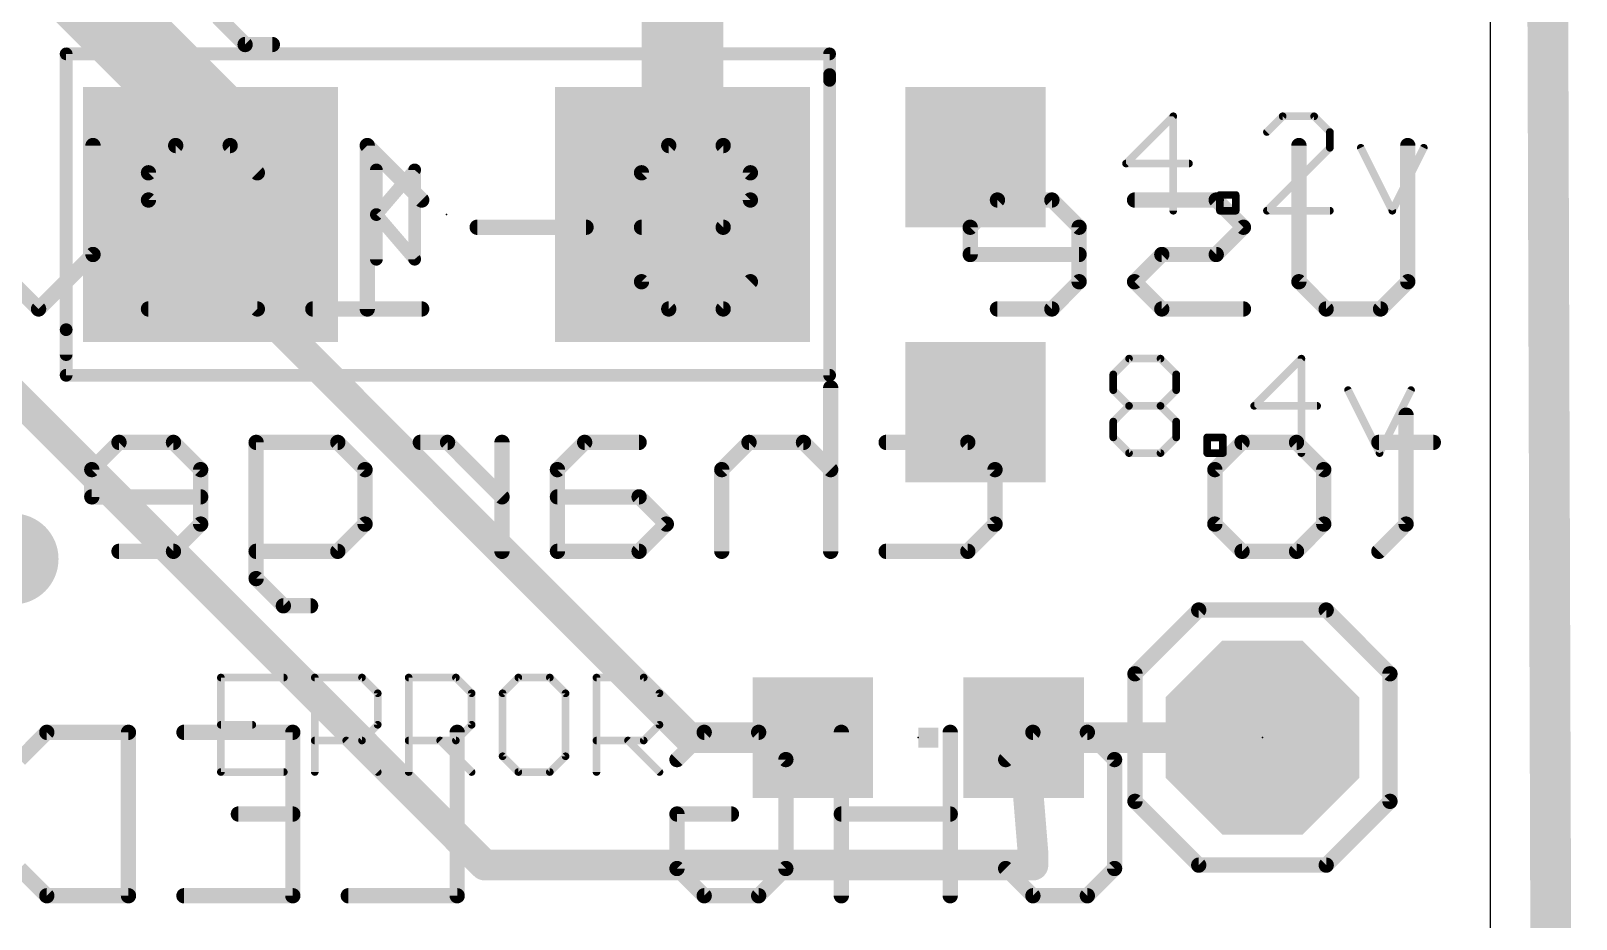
# Model space of a CAD drawing. Extents: x -0.7 to 44.7, y -0.3 to 41.4.
# Drawn here: x 29.26 to 44.65, y 15.97 to 24.82 of the extents above; entities that cross this region are included whole.
import ezdxf

# ---------------------------------------------------------------- set-up
doc = ezdxf.new("R2010")
doc.units = 0
for name, color, linetype in [('1', 12, 'CONTINUOUS'), ('16', 132, 'CONTINUOUS'), ('17', 110, 'CONTINUOUS'), ('18', 110, 'CONTINUOUS'), ('20', 53, 'CONTINUOUS'), ('21', 40, 'CONTINUOUS'), ('22', 6, 'CONTINUOUS'), ('23', 53, 'CONTINUOUS')]:
    doc.layers.add(name, color=color, linetype=linetype)

# ---------------------------------------------------------------- blocks, each defined once
blk = doc.blocks.new('RECT')
blk.add_solid([(-0.5, -0.5), (0.5, -0.5), (-0.5, 0.5), (0.5, 0.5)])
blk = doc.blocks.new('OCTAGONP')
at = {"const_width": 0.5}
blk.add_lwpolyline([(-0.25, -0.1036), (-0.25, 0.1036), (-0.1036, 0.25), (0.1036, 0.25), (0.25, 0.1036), (0.25, -0.1036), (0.1036, -0.25), (-0.1036, -0.25), (-0.25, -0.1036), (-0.25, 0.1036)], dxfattribs=at)
blk = doc.blocks.new('ROUNDV')
at = {"const_width": 0.5}
blk.add_lwpolyline([(0, -0.25, 1), (0, 0.25, 1), (0, -0.25)], format="xyb", dxfattribs=at)

msp = doc.modelspace()

# ---------------------------------------------------------------- linework, layer by layer
at = {"layer": '1'}
for points, const_width in [([(44.323, 40.64), (44.45, 0)], 0.4064), ([(35.7505, 22.987), (35.7505, 27.4955)], 0.8128), ([(28.067, 26.924), (31.0515, 23.9395)], 0.8128), ([(31.0515, 23.9395), (31.0515, 22.987)], 0.8128), ([(27.305, 22.987), (33.782, 16.51)], 0.3048), ([(30.861, 22.987), (30.734, 22.86)], 0.3048), ([(31.0515, 22.987), (30.861, 22.987)], 0.3048), ([(30.734, 22.86), (35.814, 17.78)], 0.3048), ([(35.814, 17.78), (37.05, 17.78)], 0.3048), ([(39.243, 16.637), (39.15, 17.78)], 0.3048), ([(39.15, 17.78), (41.529, 17.78)], 0.3048), ([(39.243, 16.51), (39.243, 16.637)], 0.3048), ([(33.782, 16.51), (39.243, 16.51)], 0.3048)]:
    msp.add_lwpolyline(points, dxfattribs=dict(at, const_width=const_width))
for points, const_width in [([(31.2547, 23.9395, 1), (30.8483, 23.9395)], 0.4064), ([(30.9078, 23.7958, 1), (31.1952, 24.0832)], 0.4064), ([(30.8483, 22.987, 1), (31.2547, 22.987)], 0.4064), ([(30.861, 23.0632, 1), (30.861, 22.9108)], 0.1524), ([(30.9149, 22.9331, 1), (30.8071, 23.0409)], 0.1524), ([(31.0515, 22.9108, 1), (31.0515, 23.0632)], 0.1524), ([(35.5473, 22.987, 1), (35.9537, 22.987)], 0.4064), ([(30.7879, 22.9139, 1), (30.6801, 22.8061)], 0.1524), ([(30.6801, 22.9139, 1), (30.7879, 22.8061)], 0.1524), ([(35.814, 17.8562, 1), (35.814, 17.7038)], 0.1524), ([(35.7601, 17.7261, 1), (35.8679, 17.8339)], 0.1524), ([(37.05, 17.7038, 1), (37.05, 17.8562)], 0.1524), ([(39.2259, 17.7862, 1), (39.0741, 17.7738)], 0.1524), ([(39.15, 17.8562, 1), (39.15, 17.7038)], 0.1524), ([(41.529, 17.7038, 1), (41.529, 17.8562)], 0.1524), ([(39.3192, 16.637, 1), (39.1668, 16.637)], 0.1524), ([(33.782, 16.5862, 1), (33.782, 16.4338)], 0.1524), ([(33.7281, 16.4561, 1), (33.8359, 16.5639)], 0.1524), ([(39.1671, 16.6308, 1), (39.3189, 16.6432)], 0.1524), ([(39.243, 16.4338, 1), (39.243, 16.5862)], 0.1524), ([(39.1668, 16.51, 1), (39.3192, 16.51)], 0.1524)]:
    msp.add_lwpolyline(points, format="xyb", dxfattribs=dict(at, const_width=const_width))
at = {"layer": '16', "const_width": 0.4064}
msp.add_lwpolyline([(44.323, 40.64), (44.45, 0)], dxfattribs=at)
at = {"layer": '20'}
msp.add_line((43.8, 3.213), (43.8, 37.427), dxfattribs=at)
at = {"layer": '21'}
for points, const_width in [([(29.612, 21.841), (29.612, 24.587)], 0.127), ([(29.612, 24.587), (37.217, 24.587)], 0.127), ([(37.217, 24.587), (37.217, 24.381)], 0.127), ([(37.217, 24.381), (37.217, 24.3235)], 0.127), ([(37.217, 24.381), (37.217, 21.387)], 0.127), ([(40.6404, 23.9657), (40.1701, 23.4954)], 0.0762), ([(40.6404, 23.0251), (40.6404, 23.9657)], 0.0762), ([(41.7301, 23.9657), (41.5734, 23.8089)], 0.0762), ([(42.0437, 23.9657), (41.7301, 23.9657)], 0.0762), ([(42.2004, 23.8089), (42.0437, 23.9657)], 0.0762), ([(42.2004, 23.6522), (42.2004, 23.8089)], 0.0762), ([(41.5734, 23.0251), (42.2004, 23.6522)], 0.0762), ([(42.5089, 23.6522), (42.8224, 23.0251)], 0.0762), ([(42.8224, 23.0251), (43.136, 23.6522)], 0.0762), ([(33.0835, 23.4315), (32.7025, 22.987)], 0.127), ([(32.7025, 22.5425), (32.7025, 23.4315)], 0.127), ([(33.0835, 22.5425), (33.0835, 23.4315)], 0.127), ([(40.1701, 23.4954), (40.7972, 23.4954)], 0.0762), ([(41.1056, 23.0251), (41.1056, 23.1819)], 0.0762), ([(41.1056, 23.1819), (41.2624, 23.1819)], 0.0762), ([(41.2624, 23.1819), (41.2624, 23.0251)], 0.0762), ([(32.7025, 22.987), (33.0835, 22.5425)], 0.127), ([(41.2624, 23.0251), (41.1056, 23.0251)], 0.0762), ([(42.2004, 23.0251), (41.5734, 23.0251)], 0.0762), ([(29.612, 21.593), (29.612, 21.841)], 0.127), ([(29.612, 21.387), (29.612, 21.841)], 0.127), ([(40.0431, 21.3959), (40.1999, 21.5527)], 0.0762), ([(40.1999, 21.5527), (40.5134, 21.5527)], 0.0762), ([(40.5134, 21.5527), (40.6702, 21.3959)], 0.0762), ([(41.9167, 21.5527), (41.4464, 21.0824)], 0.0762), ([(41.9167, 20.6121), (41.9167, 21.5527)], 0.0762), ([(37.217, 21.387), (29.612, 21.387)], 0.127), ([(40.0431, 21.2392), (40.0431, 21.3959)], 0.0762), ([(40.6702, 21.3959), (40.6702, 21.2392)], 0.0762), ([(40.1999, 21.0824), (40.0431, 21.2392)], 0.0762), ([(40.6702, 21.2392), (40.5134, 21.0824)], 0.0762), ([(42.3819, 21.2392), (42.6954, 20.6121)], 0.0762), ([(42.6954, 20.6121), (43.009, 21.2392)], 0.0762), ([(40.0431, 20.9256), (40.1999, 21.0824)], 0.0762), ([(40.1999, 21.0824), (40.5134, 21.0824)], 0.0762), ([(40.5134, 21.0824), (40.6702, 20.9256)], 0.0762), ([(41.4464, 21.0824), (42.0734, 21.0824)], 0.0762), ([(40.0431, 20.7689), (40.0431, 20.9256)], 0.0762), ([(40.6702, 20.9256), (40.6702, 20.7689)], 0.0762), ([(40.1999, 20.6121), (40.0431, 20.7689)], 0.0762), ([(40.6702, 20.7689), (40.5134, 20.6121)], 0.0762), ([(40.9786, 20.6121), (40.9786, 20.7689)], 0.0762), ([(40.9786, 20.7689), (41.1354, 20.7689)], 0.0762), ([(41.1354, 20.7689), (41.1354, 20.6121)], 0.0762), ([(40.5134, 20.6121), (40.1999, 20.6121)], 0.0762), ([(41.1354, 20.6121), (40.9786, 20.6121)], 0.0762), ([(40.894, 19.05), (40.259, 18.415)], 0.1524), ([(40.894, 19.05), (42.164, 19.05)], 0.1524), ([(42.164, 19.05), (42.799, 18.415)], 0.1524), ([(40.259, 18.415), (40.259, 17.145)], 0.1524), ([(42.799, 18.415), (42.799, 17.145)], 0.1524), ([(31.7802, 18.3777), (31.1531, 18.3777)], 0.0762), ([(31.1531, 18.3777), (31.1531, 17.4371)], 0.0762), ([(32.0886, 17.4371), (32.0886, 18.3777)], 0.0762), ([(32.0886, 18.3777), (32.5589, 18.3777)], 0.0762), ([(32.5589, 18.3777), (32.7157, 18.2209)], 0.0762), ([(33.0241, 17.4371), (33.0241, 18.3777)], 0.0762), ([(33.0241, 18.3777), (33.4944, 18.3777)], 0.0762), ([(33.4944, 18.3777), (33.6512, 18.2209)], 0.0762), ([(34.1164, 18.3777), (33.9597, 18.2209)], 0.0762), ([(34.43, 18.3777), (34.1164, 18.3777)], 0.0762), ([(34.5867, 18.2209), (34.43, 18.3777)], 0.0762), ([(34.8952, 17.4371), (34.8952, 18.3777)], 0.0762), ([(34.8952, 18.3777), (35.3655, 18.3777)], 0.0762), ([(35.3655, 18.3777), (35.5222, 18.2209)], 0.0762), ([(32.7157, 18.2209), (32.7157, 17.9074)], 0.0762), ([(33.6512, 18.2209), (33.6512, 17.9074)], 0.0762), ([(33.9597, 18.2209), (33.9597, 17.5939)], 0.0762), ([(34.5867, 17.5939), (34.5867, 18.2209)], 0.0762), ([(35.5222, 18.2209), (35.5222, 17.9074)], 0.0762), ([(31.1531, 17.9074), (31.4666, 17.9074)], 0.0762), ([(32.7157, 17.9074), (32.5589, 17.7506)], 0.0762), ([(33.6512, 17.9074), (33.4944, 17.7506)], 0.0762), ([(35.5222, 17.9074), (35.3655, 17.7506)], 0.0762), ([(32.5589, 17.7506), (32.0886, 17.7506)], 0.0762), ([(32.4022, 17.7506), (32.7157, 17.4371)], 0.0762), ([(33.4944, 17.7506), (33.0241, 17.7506)], 0.0762), ([(33.3377, 17.7506), (33.6512, 17.4371)], 0.0762), ([(35.3655, 17.7506), (34.8952, 17.7506)], 0.0762), ([(35.2087, 17.7506), (35.5222, 17.4371)], 0.0762), ([(33.9597, 17.5939), (34.1164, 17.4371)], 0.0762), ([(34.43, 17.4371), (34.5867, 17.5939)], 0.0762), ([(31.1531, 17.4371), (31.7802, 17.4371)], 0.0762), ([(34.1164, 17.4371), (34.43, 17.4371)], 0.0762), ([(40.259, 17.145), (40.894, 16.51)], 0.1524), ([(42.799, 17.145), (42.164, 16.51)], 0.1524), ([(42.164, 16.51), (40.894, 16.51)], 0.1524)]:
    msp.add_lwpolyline(points, dxfattribs=dict(at, const_width=const_width))
for points, const_width in [([(29.612, 24.6187, 1), (29.612, 24.5553)], 0.0635), ([(29.6438, 24.587, 1), (29.5803, 24.587)], 0.0635), ([(37.2488, 24.587, 1), (37.1852, 24.587)], 0.0635), ([(37.217, 24.5553, 1), (37.217, 24.6187)], 0.0635), ([(37.2488, 24.381, 1), (37.1852, 24.381)], 0.0635), ([(37.2488, 24.381, 1), (37.1852, 24.381)], 0.0635), ([(37.1852, 24.381, 1), (37.2488, 24.381)], 0.0635), ([(37.1852, 24.3235, 1), (37.2488, 24.3235)], 0.0635), ([(40.6594, 23.9657, 1), (40.6213, 23.9657)], 0.0381), ([(40.6539, 23.9522, 1), (40.6269, 23.9792)], 0.0381), ([(41.7301, 23.9848, 1), (41.7301, 23.9467)], 0.0381), ([(41.7436, 23.9522, 1), (41.7167, 23.9792)], 0.0381), ([(42.0571, 23.9792, 1), (42.0302, 23.9522)], 0.0381), ([(42.0437, 23.9467, 1), (42.0437, 23.9848)], 0.0381), ([(41.5599, 23.8224, 1), (41.5868, 23.7955)], 0.0381), ([(42.2195, 23.8089, 1), (42.1814, 23.8089)], 0.0381), ([(42.187, 23.7955, 1), (42.2139, 23.8224)], 0.0381), ([(42.1814, 23.6522, 1), (42.2195, 23.6522)], 0.0381), ([(42.2139, 23.6387, 1), (42.187, 23.6656)], 0.0381), ([(42.5259, 23.6607, 1), (42.4919, 23.6436)], 0.0381), ([(43.153, 23.6436, 1), (43.1189, 23.6607)], 0.0381), ([(32.7343, 23.4315, 1), (32.6707, 23.4315)], 0.0635), ([(33.1153, 23.4315, 1), (33.0517, 23.4315)], 0.0635), ([(33.1076, 23.4108, 1), (33.0594, 23.4522)], 0.0635), ([(40.1701, 23.5145, 1), (40.1701, 23.4764)], 0.0381), ([(40.1566, 23.5089, 1), (40.1836, 23.4819)], 0.0381), ([(40.7972, 23.4764, 1), (40.7972, 23.5145)], 0.0381), ([(41.1247, 23.1819, 1), (41.0866, 23.1819)], 0.0381), ([(41.1056, 23.2009, 1), (41.1056, 23.1628)], 0.0381), ([(41.2814, 23.1819, 1), (41.2433, 23.1819)], 0.0381), ([(41.2624, 23.1628, 1), (41.2624, 23.2009)], 0.0381), ([(32.7266, 23.0077, 1), (32.6784, 22.9663)], 0.0635), ([(32.6784, 23.0077, 1), (32.7266, 22.9663)], 0.0635), ([(40.6213, 23.0251, 1), (40.6594, 23.0251)], 0.0381), ([(41.1056, 23.0442, 1), (41.1056, 23.0061)], 0.0381), ([(41.0866, 23.0251, 1), (41.1247, 23.0251)], 0.0381), ([(41.2433, 23.0251, 1), (41.2814, 23.0251)], 0.0381), ([(41.2624, 23.0061, 1), (41.2624, 23.0442)], 0.0381), ([(41.5599, 23.0386, 1), (41.5868, 23.0116)], 0.0381), ([(41.5734, 23.0442, 1), (41.5734, 23.0061)], 0.0381), ([(42.2004, 23.0061, 1), (42.2004, 23.0442)], 0.0381), ([(42.8054, 23.0336, 1), (42.8395, 23.0166)], 0.0381), ([(42.8054, 23.0166, 1), (42.8395, 23.0336)], 0.0381), ([(32.6707, 22.5425, 1), (32.7343, 22.5425)], 0.0635), ([(33.0517, 22.5425, 1), (33.1153, 22.5425)], 0.0635), ([(33.0594, 22.5218, 1), (33.1076, 22.5632)], 0.0635), ([(29.6438, 21.841, 1), (29.5803, 21.841)], 0.0635), ([(29.6438, 21.841, 1), (29.5803, 21.841)], 0.0635), ([(29.5803, 21.841, 1), (29.6438, 21.841)], 0.0635), ([(29.5803, 21.593, 1), (29.6438, 21.593)], 0.0635), ([(40.1999, 21.5718, 1), (40.1999, 21.5337)], 0.0381), ([(40.2133, 21.5392, 1), (40.1864, 21.5662)], 0.0381), ([(40.5269, 21.5662, 1), (40.4999, 21.5392)], 0.0381), ([(40.5134, 21.5337, 1), (40.5134, 21.5718)], 0.0381), ([(41.9357, 21.5527, 1), (41.8976, 21.5527)], 0.0381), ([(41.9301, 21.5392, 1), (41.9032, 21.5662)], 0.0381), ([(29.612, 21.4187, 1), (29.612, 21.3553)], 0.0635), ([(29.5803, 21.387, 1), (29.6438, 21.387)], 0.0635), ([(37.1852, 21.387, 1), (37.2488, 21.387)], 0.0635), ([(37.217, 21.3553, 1), (37.217, 21.4187)], 0.0635), ([(40.0622, 21.3959, 1), (40.0241, 21.3959)], 0.0381), ([(40.0296, 21.4094, 1), (40.0566, 21.3825)], 0.0381), ([(40.6892, 21.3959, 1), (40.6511, 21.3959)], 0.0381), ([(40.6567, 21.3825, 1), (40.6836, 21.4094)], 0.0381), ([(40.0566, 21.2526, 1), (40.0296, 21.2257)], 0.0381), ([(40.0241, 21.2392, 1), (40.0622, 21.2392)], 0.0381), ([(40.6511, 21.2392, 1), (40.6892, 21.2392)], 0.0381), ([(40.6836, 21.2257, 1), (40.6567, 21.2526)], 0.0381), ([(42.3989, 21.2477, 1), (42.3649, 21.2306)], 0.0381), ([(43.026, 21.2306, 1), (42.9919, 21.2477)], 0.0381), ([(40.1999, 21.1014, 1), (40.1999, 21.0633)], 0.0381), ([(40.2133, 21.0689, 1), (40.1864, 21.0959)], 0.0381), ([(40.1864, 21.0689, 1), (40.2133, 21.0959)], 0.0381), ([(40.5269, 21.0959, 1), (40.4999, 21.0689)], 0.0381), ([(40.4999, 21.0959, 1), (40.5269, 21.0689)], 0.0381), ([(40.5134, 21.0633, 1), (40.5134, 21.1014)], 0.0381), ([(41.4329, 21.0959, 1), (41.4598, 21.0689)], 0.0381), ([(41.4464, 21.1014, 1), (41.4464, 21.0633)], 0.0381), ([(42.0734, 21.0633, 1), (42.0734, 21.1014)], 0.0381), ([(40.0622, 20.9256, 1), (40.0241, 20.9256)], 0.0381), ([(40.0296, 20.9391, 1), (40.0566, 20.9122)], 0.0381), ([(40.6892, 20.9256, 1), (40.6511, 20.9256)], 0.0381), ([(40.6567, 20.9122, 1), (40.6836, 20.9391)], 0.0381), ([(40.0566, 20.7823, 1), (40.0296, 20.7554)], 0.0381), ([(40.0241, 20.7689, 1), (40.0622, 20.7689)], 0.0381), ([(40.6511, 20.7689, 1), (40.6892, 20.7689)], 0.0381), ([(40.6836, 20.7554, 1), (40.6567, 20.7823)], 0.0381), ([(40.9786, 20.7879, 1), (40.9786, 20.7498)], 0.0381), ([(40.9977, 20.7689, 1), (40.9596, 20.7689)], 0.0381), ([(41.1544, 20.7689, 1), (41.1163, 20.7689)], 0.0381), ([(41.1354, 20.7498, 1), (41.1354, 20.7879)], 0.0381), ([(40.1999, 20.6312, 1), (40.1999, 20.5931)], 0.0381), ([(40.1864, 20.5986, 1), (40.2133, 20.6256)], 0.0381), ([(40.4999, 20.6256, 1), (40.5269, 20.5986)], 0.0381), ([(40.5134, 20.5931, 1), (40.5134, 20.6312)], 0.0381), ([(40.9786, 20.6312, 1), (40.9786, 20.5931)], 0.0381), ([(40.9596, 20.6121, 1), (40.9977, 20.6121)], 0.0381), ([(41.1163, 20.6121, 1), (41.1544, 20.6121)], 0.0381), ([(41.1354, 20.5931, 1), (41.1354, 20.6312)], 0.0381), ([(41.8976, 20.6121, 1), (41.9357, 20.6121)], 0.0381), ([(42.6784, 20.6206, 1), (42.7125, 20.6036)], 0.0381), ([(42.6784, 20.6036, 1), (42.7125, 20.6206)], 0.0381), ([(40.894, 19.0881, 1), (40.894, 19.0119)], 0.0762), ([(40.9209, 19.0231, 1), (40.8671, 19.0769)], 0.0762), ([(42.1909, 19.0769, 1), (42.1371, 19.0231)], 0.0762), ([(42.164, 19.0119, 1), (42.164, 19.0881)], 0.0762), ([(40.2971, 18.415, 1), (40.2209, 18.415)], 0.0762), ([(40.2321, 18.4419, 1), (40.2859, 18.3881)], 0.0762), ([(42.8371, 18.415, 1), (42.7609, 18.415)], 0.0762), ([(42.7721, 18.3881, 1), (42.8259, 18.4419)], 0.0762), ([(31.1531, 18.3968, 1), (31.1531, 18.3587)], 0.0381), ([(31.1722, 18.3777, 1), (31.1341, 18.3777)], 0.0381), ([(31.7802, 18.3587, 1), (31.7802, 18.3968)], 0.0381), ([(32.0886, 18.3968, 1), (32.0886, 18.3587)], 0.0381), ([(32.1077, 18.3777, 1), (32.0696, 18.3777)], 0.0381), ([(32.5724, 18.3912, 1), (32.5454, 18.3642)], 0.0381), ([(32.5589, 18.3587, 1), (32.5589, 18.3968)], 0.0381), ([(33.0432, 18.3777, 1), (33.0051, 18.3777)], 0.0381), ([(33.0241, 18.3968, 1), (33.0241, 18.3587)], 0.0381), ([(33.5079, 18.3912, 1), (33.481, 18.3642)], 0.0381), ([(33.4944, 18.3587, 1), (33.4944, 18.3968)], 0.0381), ([(34.1164, 18.3968, 1), (34.1164, 18.3587)], 0.0381), ([(34.1299, 18.3642, 1), (34.103, 18.3912)], 0.0381), ([(34.4434, 18.3912, 1), (34.4165, 18.3642)], 0.0381), ([(34.43, 18.3587, 1), (34.43, 18.3968)], 0.0381), ([(34.9142, 18.3777, 1), (34.8761, 18.3777)], 0.0381), ([(34.8952, 18.3968, 1), (34.8952, 18.3587)], 0.0381), ([(35.3789, 18.3912, 1), (35.352, 18.3642)], 0.0381), ([(35.3655, 18.3587, 1), (35.3655, 18.3968)], 0.0381), ([(32.7347, 18.2209, 1), (32.6966, 18.2209)], 0.0381), ([(32.7022, 18.2075, 1), (32.7292, 18.2344)], 0.0381), ([(33.6703, 18.2209, 1), (33.6322, 18.2209)], 0.0381), ([(33.6377, 18.2075, 1), (33.6647, 18.2344)], 0.0381), ([(33.9787, 18.2209, 1), (33.9406, 18.2209)], 0.0381), ([(33.9462, 18.2344, 1), (33.9731, 18.2075)], 0.0381), ([(34.6058, 18.2209, 1), (34.5677, 18.2209)], 0.0381), ([(34.5733, 18.2075, 1), (34.6002, 18.2344)], 0.0381), ([(35.5413, 18.2209, 1), (35.5032, 18.2209)], 0.0381), ([(35.5088, 18.2075, 1), (35.5357, 18.2344)], 0.0381), ([(31.1531, 17.9264, 1), (31.1531, 17.8883)], 0.0381), ([(31.4666, 17.8883, 1), (31.4666, 17.9264)], 0.0381), ([(32.6966, 17.9074, 1), (32.7347, 17.9074)], 0.0381), ([(32.7292, 17.8939, 1), (32.7022, 17.9209)], 0.0381), ([(33.6322, 17.9074, 1), (33.6703, 17.9074)], 0.0381), ([(33.6647, 17.8939, 1), (33.6377, 17.9209)], 0.0381), ([(35.5032, 17.9074, 1), (35.5413, 17.9074)], 0.0381), ([(35.5357, 17.8939, 1), (35.5088, 17.9209)], 0.0381), ([(32.0886, 17.7697, 1), (32.0886, 17.7316)], 0.0381), ([(32.4156, 17.7641, 1), (32.3887, 17.7372)], 0.0381), ([(32.5454, 17.7641, 1), (32.5724, 17.7372)], 0.0381), ([(32.5589, 17.7316, 1), (32.5589, 17.7697)], 0.0381), ([(33.0241, 17.7697, 1), (33.0241, 17.7316)], 0.0381), ([(33.3511, 17.7641, 1), (33.3242, 17.7372)], 0.0381), ([(33.481, 17.7641, 1), (33.5079, 17.7372)], 0.0381), ([(33.4944, 17.7316, 1), (33.4944, 17.7697)], 0.0381), ([(34.8952, 17.7697, 1), (34.8952, 17.7316)], 0.0381), ([(35.2222, 17.7641, 1), (35.1952, 17.7372)], 0.0381), ([(35.352, 17.7641, 1), (35.3789, 17.7372)], 0.0381), ([(35.3655, 17.7316, 1), (35.3655, 17.7697)], 0.0381), ([(33.9731, 17.6073, 1), (33.9462, 17.5804)], 0.0381), ([(33.9406, 17.5939, 1), (33.9787, 17.5939)], 0.0381), ([(34.5677, 17.5939, 1), (34.6058, 17.5939)], 0.0381), ([(34.6002, 17.5804, 1), (34.5733, 17.6073)], 0.0381), ([(31.1531, 17.4562, 1), (31.1531, 17.4181)], 0.0381), ([(31.1341, 17.4371, 1), (31.1722, 17.4371)], 0.0381), ([(31.7802, 17.4181, 1), (31.7802, 17.4562)], 0.0381), ([(32.0696, 17.4371, 1), (32.1077, 17.4371)], 0.0381), ([(32.7022, 17.4236, 1), (32.7292, 17.4506)], 0.0381), ([(33.0051, 17.4371, 1), (33.0432, 17.4371)], 0.0381), ([(33.6377, 17.4236, 1), (33.6647, 17.4506)], 0.0381), ([(34.1164, 17.4562, 1), (34.1164, 17.4181)], 0.0381), ([(34.103, 17.4236, 1), (34.1299, 17.4506)], 0.0381), ([(34.4165, 17.4506, 1), (34.4434, 17.4236)], 0.0381), ([(34.43, 17.4181, 1), (34.43, 17.4562)], 0.0381), ([(34.8761, 17.4371, 1), (34.9142, 17.4371)], 0.0381), ([(35.5088, 17.4236, 1), (35.5357, 17.4506)], 0.0381), ([(40.2209, 17.145, 1), (40.2971, 17.145)], 0.0762), ([(40.2859, 17.1719, 1), (40.2321, 17.1181)], 0.0762), ([(42.7609, 17.145, 1), (42.8371, 17.145)], 0.0762), ([(42.8259, 17.1181, 1), (42.7721, 17.1719)], 0.0762), ([(40.894, 16.5481, 1), (40.894, 16.4719)], 0.0762), ([(40.8671, 16.4831, 1), (40.9209, 16.5369)], 0.0762), ([(42.1371, 16.5369, 1), (42.1909, 16.4831)], 0.0762), ([(42.164, 16.4719, 1), (42.164, 16.5481)], 0.0762)]:
    msp.add_lwpolyline(points, format="xyb", dxfattribs=dict(at, const_width=const_width))
at = {"layer": '22', "const_width": 0.1524}
for points in [[(31.3948, 24.6799), (31.1236, 24.951)], [(31.666, 24.6799), (31.3948, 24.6799)], [(29.8796, 23.6742), (29.8796, 22.5895)], [(30.432, 23.403), (30.7032, 23.6742)], [(30.7032, 23.6742), (31.2455, 23.6742)], [(31.2455, 23.6742), (31.5167, 23.403)], [(33.1539, 23.1319), (32.6115, 23.6742)], [(32.6115, 23.6742), (32.6115, 22.0472)], [(35.3435, 23.403), (35.6147, 23.6742)], [(35.6147, 23.6742), (36.157, 23.6742)], [(36.157, 23.6742), (36.4282, 23.403)], [(41.8921, 22.3184), (41.8921, 23.6742)], [(42.9768, 23.6742), (42.9768, 22.3184)], [(30.432, 23.1319), (30.432, 23.403)], [(35.3435, 22.3184), (35.3435, 23.403)], [(36.4282, 23.403), (36.4282, 23.1319)], [(31.5167, 22.0472), (30.432, 23.1319)], [(36.4282, 23.1319), (36.157, 22.8607)], [(38.889, 23.1319), (38.6178, 22.8607)], [(39.4313, 23.1319), (38.889, 23.1319)], [(39.7025, 22.8607), (39.4313, 23.1319)], [(41.0685, 23.1319), (40.255, 23.1319)], [(41.3396, 22.8607), (41.0685, 23.1319)], [(34.791, 22.8607), (33.7064, 22.8607)], [(36.157, 22.8607), (35.3435, 22.8607)], [(38.6178, 22.8607), (38.6178, 22.5895)], [(39.7025, 22.3184), (39.7025, 22.8607)], [(41.0685, 22.5895), (41.3396, 22.8607)], [(29.3372, 22.0472), (28.7949, 22.5895)], [(29.8796, 22.5895), (29.3372, 22.0472)], [(38.6178, 22.5895), (39.7025, 22.5895)], [(40.255, 22.3184), (40.5262, 22.5895)], [(40.5262, 22.5895), (41.0685, 22.5895)], [(35.6147, 22.0472), (35.3435, 22.3184)], [(36.4282, 22.3184), (36.157, 22.0472)], [(39.4313, 22.0472), (39.7025, 22.3184)], [(40.5262, 22.0472), (40.255, 22.3184)], [(42.1633, 22.0472), (41.8921, 22.3184)], [(42.9768, 22.3184), (42.7056, 22.0472)], [(30.432, 22.0472), (31.5167, 22.0472)], [(33.1539, 22.0472), (32.0692, 22.0472)], [(36.157, 22.0472), (35.6147, 22.0472)], [(38.889, 22.0472), (39.4313, 22.0472)], [(41.3396, 22.0472), (40.5262, 22.0472)], [(42.7056, 22.0472), (42.1633, 22.0472)], [(37.2279, 21.2612), (37.2279, 19.6342)], [(42.9596, 20.99), (42.9596, 19.9054)], [(30.1386, 20.7189), (29.8675, 20.4477)], [(30.681, 20.7189), (30.1386, 20.7189)], [(30.9521, 20.4477), (30.681, 20.7189)], [(31.5046, 19.363), (31.5046, 20.7189)], [(31.5046, 20.7189), (32.3181, 20.7189)], [(32.3181, 20.7189), (32.5893, 20.4477)], [(33.4113, 20.7189), (33.1401, 20.7189)], [(33.9536, 20.1765), (33.4113, 20.7189)], [(33.9536, 19.6342), (33.9536, 20.7189)], [(34.7772, 20.7189), (34.5061, 20.4477)], [(35.3196, 20.7189), (34.7772, 20.7189)], [(36.4144, 20.7189), (36.1432, 20.4477)], [(36.9567, 20.7189), (36.4144, 20.7189)], [(37.2279, 20.4477), (36.9567, 20.7189)], [(37.7804, 20.7189), (38.5939, 20.7189)], [(38.5939, 20.7189), (38.8651, 20.4477)], [(41.0547, 20.4477), (41.3259, 20.7189)], [(41.3259, 20.7189), (41.8682, 20.7189)], [(41.8682, 20.7189), (42.1394, 20.4477)], [(43.2308, 20.7189), (42.6885, 20.7189)], [(29.8675, 20.4477), (29.8675, 20.1765)], [(30.9521, 19.9054), (30.9521, 20.4477)], [(32.5893, 20.4477), (32.5893, 19.9054)], [(34.5061, 20.4477), (34.5061, 19.6342)], [(36.1432, 20.4477), (36.1432, 19.6342)], [(38.8651, 20.4477), (38.8651, 19.9054)], [(41.0547, 19.9054), (41.0547, 20.4477)], [(42.1394, 20.4477), (42.1394, 19.9054)], [(29.8675, 20.1765), (30.9521, 20.1765)], [(35.3196, 20.1765), (34.5061, 20.1765)], [(35.5907, 19.9054), (35.3196, 20.1765)], [(30.681, 19.6342), (30.9521, 19.9054)], [(32.5893, 19.9054), (32.3181, 19.6342)], [(35.3196, 19.6342), (35.5907, 19.9054)], [(38.8651, 19.9054), (38.5939, 19.6342)], [(41.3259, 19.6342), (41.0547, 19.9054)], [(42.1394, 19.9054), (41.8682, 19.6342)], [(42.9596, 19.9054), (42.6885, 19.6342)], [(30.1386, 19.6342), (30.681, 19.6342)], [(32.3181, 19.6342), (31.5046, 19.6342)], [(34.5061, 19.6342), (35.3196, 19.6342)], [(38.5939, 19.6342), (37.7804, 19.6342)], [(41.8682, 19.6342), (41.3259, 19.6342)], [(31.7758, 19.0919), (31.5046, 19.363)], [(32.047, 19.0919), (31.7758, 19.0919)], [(29.1482, 17.561), (29.4194, 17.8322)], [(29.4194, 17.8322), (30.2329, 17.8322)], [(30.2329, 17.8322), (30.2329, 16.2052)], [(30.7854, 17.8322), (31.87, 17.8322)], [(31.87, 17.8322), (31.87, 16.2052)], [(33.5072, 17.8322), (33.5072, 16.2052)], [(35.6968, 17.561), (35.968, 17.8322)], [(35.968, 17.8322), (36.5103, 17.8322)], [(36.5103, 17.8322), (36.7815, 17.561)], [(37.334, 17.8322), (37.334, 16.2052)], [(38.4186, 16.2052), (38.4186, 17.8322)], [(38.9711, 17.561), (39.2423, 17.8322)], [(39.2423, 17.8322), (39.7846, 17.8322)], [(39.7846, 17.8322), (40.0558, 17.561)], [(36.7815, 17.561), (36.7815, 16.4764)], [(40.0558, 17.561), (40.0558, 16.4764)], [(31.87, 17.0187), (31.3277, 17.0187)], [(35.6968, 16.4764), (35.6968, 17.0187)], [(35.6968, 17.0187), (36.2392, 17.0187)], [(38.4186, 17.0187), (37.334, 17.0187)], [(29.4194, 16.2052), (29.1482, 16.4764)], [(35.968, 16.2052), (35.6968, 16.4764)], [(36.7815, 16.4764), (36.5103, 16.2052)], [(39.2423, 16.2052), (38.9711, 16.4764)], [(40.0558, 16.4764), (39.7846, 16.2052)], [(30.2329, 16.2052), (29.4194, 16.2052)], [(31.87, 16.2052), (30.7854, 16.2052)], [(33.5072, 16.2052), (32.4225, 16.2052)], [(36.5103, 16.2052), (35.968, 16.2052)], [(39.7846, 16.2052), (39.2423, 16.2052)]]:
    msp.add_lwpolyline(points, dxfattribs=at)
at = {"layer": '22', "const_width": 0.0762}
for points in [[(31.3948, 24.718, 1), (31.3948, 24.6418)], [(31.3678, 24.6529, 1), (31.4217, 24.7068)], [(31.666, 24.6418, 1), (31.666, 24.718)], [(29.9177, 23.6742, 1), (29.8415, 23.6742)], [(30.7032, 23.7123, 1), (30.7032, 23.6361)], [(30.7302, 23.6472, 1), (30.6763, 23.7011)], [(31.2725, 23.7011, 1), (31.2186, 23.6472)], [(31.2455, 23.6361, 1), (31.2455, 23.7123)], [(32.6385, 23.7011, 1), (32.5846, 23.6472)], [(32.6496, 23.6742, 1), (32.5734, 23.6742)], [(35.6147, 23.7123, 1), (35.6147, 23.6361)], [(35.6416, 23.6472, 1), (35.5877, 23.7011)], [(36.184, 23.7011, 1), (36.1301, 23.6472)], [(36.157, 23.6361, 1), (36.157, 23.7123)], [(41.9302, 23.6742, 1), (41.854, 23.6742)], [(43.0149, 23.6742, 1), (42.9387, 23.6742)], [(30.4701, 23.403, 1), (30.3939, 23.403)], [(30.4051, 23.43, 1), (30.459, 23.3761)], [(31.4898, 23.3761, 1), (31.5436, 23.43)], [(35.3816, 23.403, 1), (35.3054, 23.403)], [(35.3166, 23.43, 1), (35.3705, 23.3761)], [(36.4663, 23.403, 1), (36.3901, 23.403)], [(36.4012, 23.3761, 1), (36.4551, 23.43)], [(30.459, 23.1588, 1), (30.4051, 23.1049)], [(30.3939, 23.1319, 1), (30.4701, 23.1319)], [(33.1269, 23.1049, 1), (33.1808, 23.1588)], [(36.3901, 23.1319, 1), (36.4663, 23.1319)], [(36.4551, 23.1049, 1), (36.4012, 23.1588)], [(38.889, 23.17, 1), (38.889, 23.0938)], [(38.9159, 23.1049, 1), (38.8621, 23.1588)], [(39.4583, 23.1588, 1), (39.4044, 23.1049)], [(39.4313, 23.0938, 1), (39.4313, 23.17)], [(40.255, 23.17, 1), (40.255, 23.0938)], [(41.0954, 23.1588, 1), (41.0415, 23.1049)], [(41.0685, 23.0938, 1), (41.0685, 23.17)], [(33.7064, 22.8988, 1), (33.7064, 22.8226)], [(34.791, 22.8226, 1), (34.791, 22.8988)], [(35.3435, 22.8988, 1), (35.3435, 22.8226)], [(36.157, 22.8226, 1), (36.157, 22.8988)], [(38.6559, 22.8607, 1), (38.5797, 22.8607)], [(39.7406, 22.8607, 1), (39.6644, 22.8607)], [(41.3666, 22.8338, 1), (41.3127, 22.8876)], [(36.1301, 22.8876, 1), (36.184, 22.8338)], [(38.5909, 22.8876, 1), (38.6448, 22.8338)], [(39.6755, 22.8338, 1), (39.7294, 22.8876)], [(41.3127, 22.8338, 1), (41.3666, 22.8876)], [(29.8415, 22.5895, 1), (29.9177, 22.5895)], [(29.9065, 22.5626, 1), (29.8526, 22.6165)], [(38.6178, 22.6276, 1), (38.6178, 22.5514)], [(38.5797, 22.5895, 1), (38.6559, 22.5895)], [(39.7025, 22.5514, 1), (39.7025, 22.6276)], [(40.5262, 22.6276, 1), (40.5262, 22.5514)], [(40.5531, 22.5626, 1), (40.4992, 22.6165)], [(41.0415, 22.6165, 1), (41.0954, 22.5626)], [(41.0685, 22.5514, 1), (41.0685, 22.6276)], [(35.3705, 22.3453, 1), (35.3166, 22.2914)], [(35.3054, 22.3184, 1), (35.3816, 22.3184)], [(36.4551, 22.2914, 1), (36.4012, 22.3453)], [(39.6644, 22.3184, 1), (39.7406, 22.3184)], [(39.7294, 22.2914, 1), (39.6755, 22.3453)], [(40.2819, 22.3453, 1), (40.228, 22.2914)], [(40.228, 22.3453, 1), (40.2819, 22.2914)], [(41.9191, 22.3453, 1), (41.8652, 22.2914)], [(41.854, 22.3184, 1), (41.9302, 22.3184)], [(42.9387, 22.3184, 1), (43.0149, 22.3184)], [(43.0037, 22.2914, 1), (42.9499, 22.3453)], [(29.3103, 22.0741, 1), (29.3642, 22.0203)], [(29.3103, 22.0203, 1), (29.3642, 22.0741)], [(30.432, 22.0853, 1), (30.432, 22.0091)], [(31.4898, 22.0203, 1), (31.5436, 22.0741)], [(31.5167, 22.0091, 1), (31.5167, 22.0853)], [(32.0692, 22.0853, 1), (32.0692, 22.0091)], [(32.5734, 22.0472, 1), (32.6496, 22.0472)], [(33.1539, 22.0091, 1), (33.1539, 22.0853)], [(35.6147, 22.0853, 1), (35.6147, 22.0091)], [(35.5877, 22.0203, 1), (35.6416, 22.0741)], [(36.1301, 22.0741, 1), (36.184, 22.0203)], [(36.157, 22.0091, 1), (36.157, 22.0853)], [(38.889, 22.0853, 1), (38.889, 22.0091)], [(39.4044, 22.0741, 1), (39.4583, 22.0203)], [(39.4313, 22.0091, 1), (39.4313, 22.0853)], [(40.5262, 22.0853, 1), (40.5262, 22.0091)], [(40.4992, 22.0203, 1), (40.5531, 22.0741)], [(41.3396, 22.0091, 1), (41.3396, 22.0853)], [(42.1633, 22.0853, 1), (42.1633, 22.0091)], [(42.1364, 22.0203, 1), (42.1902, 22.0741)], [(42.6787, 22.0741, 1), (42.7326, 22.0203)], [(42.7056, 22.0091, 1), (42.7056, 22.0853)], [(37.266, 21.2612, 1), (37.1898, 21.2612)], [(42.9977, 20.99, 1), (42.9215, 20.99)], [(30.1386, 20.757, 1), (30.1386, 20.6808)], [(30.1656, 20.6919, 1), (30.1117, 20.7458)], [(30.7079, 20.7458, 1), (30.654, 20.6919)], [(30.681, 20.6808, 1), (30.681, 20.757)], [(31.5427, 20.7189, 1), (31.4665, 20.7189)], [(31.5046, 20.757, 1), (31.5046, 20.6808)], [(32.3451, 20.7458, 1), (32.2912, 20.6919)], [(32.3181, 20.6808, 1), (32.3181, 20.757)], [(33.1401, 20.757, 1), (33.1401, 20.6808)], [(33.4382, 20.7458, 1), (33.3843, 20.6919)], [(33.4113, 20.6808, 1), (33.4113, 20.757)], [(33.9917, 20.7189, 1), (33.9155, 20.7189)], [(34.7772, 20.757, 1), (34.7772, 20.6808)], [(34.8042, 20.6919, 1), (34.7503, 20.7458)], [(35.3196, 20.6808, 1), (35.3196, 20.757)], [(36.4144, 20.757, 1), (36.4144, 20.6808)], [(36.4413, 20.6919, 1), (36.3875, 20.7458)], [(36.9837, 20.7458, 1), (36.9298, 20.6919)], [(36.9567, 20.6808, 1), (36.9567, 20.757)], [(37.7804, 20.757, 1), (37.7804, 20.6808)], [(38.6208, 20.7458, 1), (38.5669, 20.6919)], [(38.5939, 20.6808, 1), (38.5939, 20.757)], [(41.3259, 20.757, 1), (41.3259, 20.6808)], [(41.3528, 20.6919, 1), (41.2989, 20.7458)], [(41.8951, 20.7458, 1), (41.8413, 20.6919)], [(41.8682, 20.6808, 1), (41.8682, 20.757)], [(42.6885, 20.757, 1), (42.6885, 20.6808)], [(43.2308, 20.6808, 1), (43.2308, 20.757)], [(29.9056, 20.4477, 1), (29.8294, 20.4477)], [(29.8405, 20.4746, 1), (29.8944, 20.4208)], [(30.9902, 20.4477, 1), (30.914, 20.4477)], [(30.9252, 20.4208, 1), (30.9791, 20.4746)], [(32.6274, 20.4477, 1), (32.5512, 20.4477)], [(32.5623, 20.4208, 1), (32.6162, 20.4746)], [(34.5442, 20.4477, 1), (34.468, 20.4477)], [(34.4791, 20.4746, 1), (34.533, 20.4208)], [(36.1813, 20.4477, 1), (36.1051, 20.4477)], [(36.1163, 20.4746, 1), (36.1702, 20.4208)], [(37.201, 20.4208, 1), (37.2548, 20.4746)], [(38.9032, 20.4477, 1), (38.827, 20.4477)], [(38.8381, 20.4208, 1), (38.892, 20.4746)], [(41.0928, 20.4477, 1), (41.0166, 20.4477)], [(41.0278, 20.4746, 1), (41.0816, 20.4208)], [(42.1775, 20.4477, 1), (42.1013, 20.4477)], [(42.1124, 20.4208, 1), (42.1663, 20.4746)], [(29.8675, 20.2146, 1), (29.8675, 20.1384)], [(29.8294, 20.1765, 1), (29.9056, 20.1765)], [(30.9521, 20.1384, 1), (30.9521, 20.2146)], [(33.9266, 20.1496, 1), (33.9805, 20.2035)], [(34.5061, 20.2146, 1), (34.5061, 20.1384)], [(35.3465, 20.2035, 1), (35.2926, 20.1496)], [(35.3196, 20.1384, 1), (35.3196, 20.2146)], [(30.914, 19.9054, 1), (30.9902, 19.9054)], [(30.9791, 19.8784, 1), (30.9252, 19.9323)], [(32.5512, 19.9054, 1), (32.6274, 19.9054)], [(32.6162, 19.8784, 1), (32.5623, 19.9323)], [(35.6177, 19.8784, 1), (35.5638, 19.9323)], [(35.5638, 19.8784, 1), (35.6177, 19.9323)], [(38.827, 19.9054, 1), (38.9032, 19.9054)], [(38.892, 19.8784, 1), (38.8381, 19.9323)], [(41.0816, 19.9323, 1), (41.0278, 19.8784)], [(41.0166, 19.9054, 1), (41.0928, 19.9054)], [(42.1013, 19.9054, 1), (42.1775, 19.9054)], [(42.1663, 19.8784, 1), (42.1124, 19.9323)], [(42.9215, 19.9054, 1), (42.9977, 19.9054)], [(42.9866, 19.8784, 1), (42.9327, 19.9323)], [(30.1386, 19.6723, 1), (30.1386, 19.5961)], [(30.681, 19.5961, 1), (30.681, 19.6723)], [(31.5046, 19.6723, 1), (31.5046, 19.5961)], [(32.3181, 19.5961, 1), (32.3181, 19.6723)], [(34.5061, 19.6723, 1), (34.5061, 19.5961)], [(35.3196, 19.5961, 1), (35.3196, 19.6723)], [(37.7804, 19.6723, 1), (37.7804, 19.5961)], [(38.5939, 19.5961, 1), (38.5939, 19.6723)], [(41.3259, 19.6723, 1), (41.3259, 19.5961)], [(41.8682, 19.5961, 1), (41.8682, 19.6723)], [(30.654, 19.6611, 1), (30.7079, 19.6073)], [(32.2912, 19.6611, 1), (32.3451, 19.6073)], [(33.9155, 19.6342, 1), (33.9917, 19.6342)], [(34.468, 19.6342, 1), (34.5442, 19.6342)], [(35.2926, 19.6611, 1), (35.3465, 19.6073)], [(36.1051, 19.6342, 1), (36.1813, 19.6342)], [(37.1898, 19.6342, 1), (37.266, 19.6342)], [(38.5669, 19.6611, 1), (38.6208, 19.6073)], [(41.2989, 19.6073, 1), (41.3528, 19.6611)], [(41.8413, 19.6611, 1), (41.8951, 19.6073)], [(42.6615, 19.6611, 1), (42.7154, 19.6073)], [(31.5316, 19.39, 1), (31.4777, 19.3361)], [(31.4665, 19.363, 1), (31.5427, 19.363)], [(31.7758, 19.13, 1), (31.7758, 19.0538)], [(31.7488, 19.0649, 1), (31.8027, 19.1188)], [(32.047, 19.0538, 1), (32.047, 19.13)], [(29.4194, 17.8703, 1), (29.4194, 17.7941)], [(29.4463, 17.8052, 1), (29.3924, 17.8591)], [(30.271, 17.8322, 1), (30.1948, 17.8322)], [(30.2329, 17.7941, 1), (30.2329, 17.8703)], [(30.7854, 17.8703, 1), (30.7854, 17.7941)], [(31.9081, 17.8322, 1), (31.8319, 17.8322)], [(31.87, 17.7941, 1), (31.87, 17.8703)], [(33.5453, 17.8322, 1), (33.4691, 17.8322)], [(35.968, 17.8703, 1), (35.968, 17.7941)], [(35.9949, 17.8052, 1), (35.9411, 17.8591)], [(36.5373, 17.8591, 1), (36.4834, 17.8052)], [(36.5103, 17.7941, 1), (36.5103, 17.8703)], [(37.3721, 17.8322, 1), (37.2959, 17.8322)], [(38.4567, 17.8322, 1), (38.3805, 17.8322)], [(39.2423, 17.8703, 1), (39.2423, 17.7941)], [(39.2692, 17.8052, 1), (39.2154, 17.8591)], [(39.8116, 17.8591, 1), (39.7577, 17.8052)], [(39.7846, 17.7941, 1), (39.7846, 17.8703)], [(35.6699, 17.588, 1), (35.7238, 17.5341)], [(36.8196, 17.561, 1), (36.7434, 17.561)], [(36.7545, 17.5341, 1), (36.8084, 17.588)], [(38.9442, 17.588, 1), (38.9981, 17.5341)], [(40.0939, 17.561, 1), (40.0177, 17.561)], [(40.0289, 17.5341, 1), (40.0827, 17.588)], [(31.3277, 17.0568, 1), (31.3277, 16.9806)], [(31.87, 16.9806, 1), (31.87, 17.0568)], [(35.7349, 17.0187, 1), (35.6587, 17.0187)], [(35.6968, 17.0568, 1), (35.6968, 16.9806)], [(36.2392, 16.9806, 1), (36.2392, 17.0568)], [(37.334, 17.0568, 1), (37.334, 16.9806)], [(38.4186, 16.9806, 1), (38.4186, 17.0568)], [(35.7238, 16.5033, 1), (35.6699, 16.4494)], [(35.6587, 16.4764, 1), (35.7349, 16.4764)], [(36.7434, 16.4764, 1), (36.8196, 16.4764)], [(36.8084, 16.4494, 1), (36.7545, 16.5033)], [(38.9981, 16.5033, 1), (38.9442, 16.4494)], [(40.0177, 16.4764, 1), (40.0939, 16.4764)], [(40.0827, 16.4494, 1), (40.0289, 16.5033)], [(29.4194, 16.2433, 1), (29.4194, 16.1671)], [(29.3924, 16.1783, 1), (29.4463, 16.2321)], [(30.1948, 16.2052, 1), (30.271, 16.2052)], [(30.2329, 16.1671, 1), (30.2329, 16.2433)], [(30.7854, 16.2433, 1), (30.7854, 16.1671)], [(31.8319, 16.2052, 1), (31.9081, 16.2052)], [(31.87, 16.1671, 1), (31.87, 16.2433)], [(32.4225, 16.2433, 1), (32.4225, 16.1671)], [(33.4691, 16.2052, 1), (33.5453, 16.2052)], [(33.5072, 16.1671, 1), (33.5072, 16.2433)], [(35.968, 16.2433, 1), (35.968, 16.1671)], [(35.9411, 16.1783, 1), (35.9949, 16.2321)], [(36.4834, 16.2321, 1), (36.5373, 16.1783)], [(36.5103, 16.1671, 1), (36.5103, 16.2433)], [(37.2959, 16.2052, 1), (37.3721, 16.2052)], [(38.3805, 16.2052, 1), (38.4567, 16.2052)], [(39.2423, 16.2433, 1), (39.2423, 16.1671)], [(39.2154, 16.1783, 1), (39.2692, 16.2321)], [(39.7577, 16.2321, 1), (39.8116, 16.1783)], [(39.7846, 16.1671, 1), (39.7846, 16.2433)]]:
    msp.add_lwpolyline(points, format="xyb", dxfattribs=at)
at = {"layer": '23'}
for p in [(33.401, 22.987), (38.1, 17.78), (41.529, 17.78)]:
    msp.add_point(p, dxfattribs=at)

# ---------------------------------------------------------------- block references
at = {"layer": '1', "xscale": 2.54, "yscale": 2.54}
msp.add_blockref('RECT', (31.0515, 22.987), dxfattribs=at)
at = {"layer": '1'}
for p, xscale, yscale, rotation in [((35.7505, 22.987), 2.54, 2.54, 180), ((37.05, 17.78), 1.2, 1.2, 270), ((39.15, 17.78), 1.2, 1.2, 270)]:
    msp.add_blockref('RECT', p, dxfattribs=dict(at, xscale=xscale, yscale=yscale, rotation=rotation))
at = {"layer": '17', "xscale": 1.9304, "yscale": 1.9304}
msp.add_blockref('OCTAGONP', (41.529, 17.78), dxfattribs=at)
msp.add_blockref('OCTAGONP', (41.529, 17.78), dxfattribs=at)
at = {"layer": '18', "xscale": 0.9064, "yscale": 0.9064}
msp.add_blockref('ROUNDV', (29.083, 19.558), dxfattribs=at)
msp.add_blockref('ROUNDV', (29.083, 19.558), dxfattribs=at)
at = {"layer": '21', "xscale": 1.397, "yscale": 1.397}
for p in [(38.6715, 23.5585), (38.6715, 21.0185)]:
    msp.add_blockref('RECT', p, dxfattribs=at)
at = {"layer": '21', "xscale": 0.2, "yscale": 0.2, "rotation": 270}
msp.add_blockref('RECT', (38.2, 17.78), dxfattribs=at)

doc.saveas('drawing.dxf')
